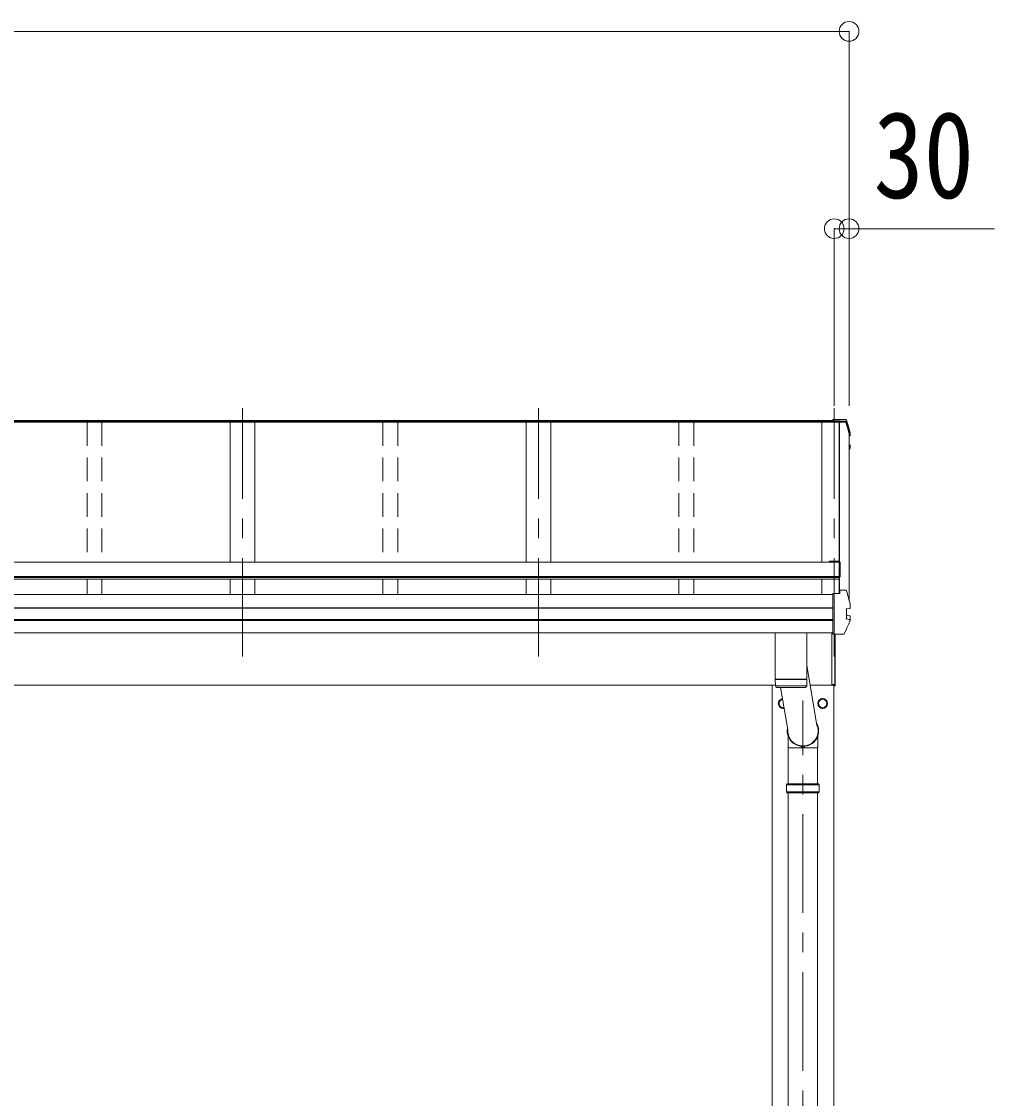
# Model space of a CAD drawing. Units: millimetres at full size, sheet at 1:40; details may follow other scales. Extents: x -11243 to 11243, y -7760 to 7760.
# Drawn here: x -3667 to -1694, y -3106 to -922 of the extents above; entities that cross this region are included whole.
import ezdxf
from ezdxf.enums import TextEntityAlignment as Align

# ---------------------------------------------------------------- set-up
doc = ezdxf.new("R2010")
doc.units = ezdxf.units.MM
doc.header["$LTSCALE"] = 40
doc.header["$PDMODE"] = 32
doc.header["$PDSIZE"] = 40
doc.linetypes.add('CHAIN1', pattern=[8, 5, -1, 1, -1])
doc.linetypes.add('DASHED1', pattern=[1.8, 1.2, -0.6])
doc.layers.add('0-3_ELV2', color=7, linetype='Continuous', lineweight=9)
doc.layers.add('0-6_OTH_LINE', color=6, linetype='Continuous', lineweight=9)
doc.styles.add('ＭＳ ゴシック', font='')
doc.styles.get('ＭＳ ゴシック').set_extended_font_data('MS Gothic')

msp = doc.modelspace()

# ---------------------------------------------------------------- linework, layer by layer
at = {"layer": '0-3_ELV2', "color": 6}
for p, q in [((-1989.18, -942.29), (-1989.18, -1701.29)), ((-2019.18, -1342.29), (-2019.18, -1701.29)), ((-1989.18, -1342.29), (-1989.18, -1701.29)), ((-1694.3, -1342.29), (-1989.18, -1342.29))]:
    msp.add_line(p, q, dxfattribs=at)
at = {"layer": '0-3_ELV2', "color": 5, "linetype": 'CHAIN1'}
for p, q in [((-3219.18, -2210.12), (-3219.18, -1705.94)), ((-2619.18, -2210.12), (-2619.18, -1705.94)), ((-2019.18, -2210.12), (-2019.18, -1705.94)), ((-2082.68, -5289.64), (-2082.68, -2299.08))]:
    msp.add_line(p, q, dxfattribs=at)
at = {"layer": '0-3_ELV2', "color": 4}
for p, q in [((-2019.18, -1733.56), (-7419.18, -1733.56)), ((-2019.18, -1734.46), (-7419.18, -1734.46)), ((-2022.18, -1731.29), (-7416.18, -1731.29)), ((-3244.18, -1734.38), (-3244.18, -2018.64)), ((-3194.18, -1734.38), (-3194.18, -2018.64)), ((-2644.18, -1734.38), (-2644.18, -2018.64)), ((-2594.18, -1734.38), (-2594.18, -2018.64)), ((-2044.18, -1734.38), (-2044.18, -2018.64)), ((-2044.18, -1734.47), (-1995.74, -1734.47)), ((-1997.17, -1729.21), (-2022.18, -1729.21)), ((-2022.18, -1733.56), (-2022.18, -1729.21)), ((-2022.18, -1731.73), (-2007.98, -1731.73)), ((-2019.18, -1734.23), (-2008.36, -1734.23)), ((-2008.88, -1734.47), (-2008.88, -2081.76)), ((-2007.98, -1731.73), (-2008.36, -1734.23)), ((-2008.28, -1734.47), (-2008.28, -2077.81)), ((-2007.98, -1732.82), (-2008.2, -1734.32)), ((-2008.2, -1734.32), (-2008.2, -1733.97)), ((-2008.2, -1734.32), (-1995.79, -1734.32)), ((-2007.98, -1732.82), (-2007.98, -1731.73)), ((-1995.93, -1732.82), (-2007.98, -1732.82)), ((-1997.17, -1729.21), (-1997.17, -1729.2)), ((-1997.17, -1729.21), (-1997.17, -1729.21)), ((-1989.18, -1757.83), (-1989.18, -2094.61)), ((-1989.18, -1760.78), (-1988.49, -1760.65)), ((-1989.18, -1761.13), (-1988.41, -1760.98)), ((-1987.92, -1762.41), (-1989.18, -1762.66)), ((-1986.86, -1761.14), (-1986.86, -1757.09)), ((-1989.18, -1780.54), (-1988.35, -1780.64)), ((-1989.18, -1784.63), (-1987.81, -1784.9)), ((-1989.18, -1786.16), (-1988.34, -1786.32)), ((-1988.34, -1780.64), (-1988.35, -1780.64)), ((-1986.76, -1786.17), (-1986.76, -1782.11)), ((-2009.08, -2018.77), (-7429.28, -2018.77)), ((-2029.08, -2016.62), (-2009.08, -2016.62)), ((-2029.08, -2016.62), (-2029.08, -2018.78)), ((-2029.08, -2018.15), (-2009.08, -2018.15)), ((-2009.08, -2052.66), (-2009.08, -2018.15)), ((-2007.08, -2018.62), (-2007.08, -2048.08)), ((-2009.08, -2047.81), (-7429.28, -2047.81)), ((-2009.08, -2049.55), (-7429.28, -2049.55)), ((-2009.08, -2048.08), (-2007.08, -2048.08)), ((-2009.08, -2052.66), (-7429.28, -2052.66)), ((-3244.18, -2052.66), (-3244.18, -2084.29)), ((-3194.18, -2052.66), (-3194.18, -2084.29)), ((-2644.18, -2052.66), (-2644.18, -2084.29)), ((-2594.18, -2052.66), (-2594.18, -2084.29)), ((-2044.18, -2052.66), (-2044.18, -2084.14)), ((-2022.18, -2084.29), (-7416.18, -2084.29)), ((-2022.18, -2082.43), (-2022.18, -2082.11)), ((-2022.18, -2083.73), (-2022.18, -2082.43)), ((-2022.18, -2163.66), (-2022.18, -2083.73)), ((-2008.93, -2082.11), (-2008.2, -2077.33)), ((-2008.91, -2082.11), (-2008.36, -2078.43)), ((-2008.36, -2082.11), (-2008.36, -2078.43)), ((-2008.2, -2076.98), (-2007.98, -2075.48)), ((-2008.2, -2076.98), (-2008.2, -2077.33)), ((-1995.93, -2075.48), (-2007.98, -2075.48)), ((-2022.18, -2110.81), (-7416.18, -2110.81)), ((-2022.18, -2111.7), (-7416.18, -2111.7)), ((-1994.75, -2113.43), (-1988.49, -2112.66)), ((-1994.75, -2113.43), (-1994.75, -2113.43)), ((-1994.18, -2113.56), (-1994.18, -2132.78)), ((-1988.49, -2112.66), (-1988.49, -2112.66)), ((-1986.86, -2111.18), (-1986.86, -2103.8)), ((-2022.18, -2134.92), (-7416.18, -2134.92)), ((-2022.18, -2136.85), (-7416.18, -2136.85)), ((-1988.35, -2134.94), (-1994.75, -2133.25)), ((-1994.75, -2133.25), (-1994.75, -2133.25)), ((-1987.81, -2127.56), (-1993.77, -2126.4)), ((-1988.35, -2134.94), (-1988.34, -2134.94)), ((-1986.76, -2136.23), (-1986.76, -2128.83)), ((-2022.18, -2161.89), (-7416.18, -2161.89)), ((-2024.18, -2161.89), (-2024.18, -2266.72)), ((-2022.18, -2164.53), (-2022.18, -2163.66)), ((-2022.18, -2164.53), (-2001.53, -2164.53)), ((-2017.68, -2269.12), (-2017.68, -2164.53)), ((-2017.18, -2268.72), (-2017.18, -2164.53)), ((-2138.47, -2268.12), (-7419.18, -2268.12)), ((-2145.18, -5123.12), (-2145.18, -2268.12)), ((-2019.18, -2268.12), (-2067.95, -2268.12)), ((-2019.18, -2266.72), (-2024.18, -2266.72)), ((-2020.18, -2268.12), (-2020.18, -5123.12)), ((-2019.18, -2269.22), (-2019.18, -2266.72)), ((-2017.68, -2269.12), (-2017.68, -2269.12)), ((-2017.68, -2269.12), (-2017.67, -2269.18)), ((-2131.27, -2304.87), (-2131.17, -2304.87)), ((-2131.27, -2305.37), (-2131.17, -2305.37)), ((-2051.27, -2304.87), (-2051.17, -2304.87)), ((-2051.27, -2305.37), (-2051.17, -2305.37))]:
    msp.add_line(p, q, dxfattribs=at)
at = {"layer": '0-3_ELV2', "color": 4, "linetype": 'DASHED1'}
for p, q in [((-3534.18, -1734.38), (-3534.18, -2018.77)), ((-3504.18, -1734.38), (-3504.18, -2018.77)), ((-2934.18, -1734.38), (-2934.18, -2018.77)), ((-2904.18, -1734.38), (-2904.18, -2018.77)), ((-2334.18, -1734.38), (-2334.18, -2018.77)), ((-2304.18, -1734.38), (-2304.18, -2018.77)), ((-3534.18, -2052.66), (-3534.18, -2084.29)), ((-3504.18, -2052.66), (-3504.18, -2084.29)), ((-2934.18, -2052.66), (-2934.18, -2084.29)), ((-2904.18, -2052.66), (-2904.18, -2084.29)), ((-2334.18, -2052.66), (-2334.18, -2084.29)), ((-2304.18, -2052.66), (-2304.18, -2084.29))]:
    msp.add_line(p, q, dxfattribs=at)
at = {"layer": '0-3_ELV2'}
for p, q in [((-2138.68, -2255.43), (-2138.68, -2161.89)), ((-2074.68, -2161.89), (-2074.68, -2255.43)), ((-2074.68, -2228.24), (-2054.24, -2349.29)), ((-2138.68, -2255.43), (-2074.68, -2255.43)), ((-2138.68, -2256.43), (-2074.68, -2256.43)), ((-2138.45, -2269.48), (-2138.68, -2256.43)), ((-2074.9, -2269.43), (-2138.45, -2269.43)), ((-2134.18, -2255.43), (-2134.16, -2256.43)), ((-2079.18, -2255.43), (-2079.19, -2256.43)), ((-2074.68, -2256.43), (-2074.9, -2269.48)), ((-2135.45, -2272.43), (-2077.91, -2272.43)), ((-2113.32, -2357.89), (-2128.39, -2272.43)), ((-2052.53, -2394.84), (-2052.53, -2371.04)), ((-2112.53, -2468.12), (-2112.53, -2394.84)), ((-2085.36, -2395.18), (-2086.49, -2392.06)), ((-2079.76, -2394.55), (-2085.59, -2394.55)), ((-2079.99, -2395.18), (-2085.36, -2395.18)), ((-2079.99, -2395.18), (-2078.86, -2392.06)), ((-2052.53, -2394.84), (-2079.87, -2394.84)), ((-2052.83, -2468.12), (-2052.83, -2394.84)), ((-2115.68, -2470.12), (-2114.68, -2468.12)), ((-2115.68, -2470.12), (-2049.68, -2470.12)), ((-2115.68, -2484.12), (-2115.68, -2470.12)), ((-2115.68, -2484.12), (-2049.68, -2484.12)), ((-2115.68, -2484.12), (-2114.68, -2486.12)), ((-2114.68, -2468.12), (-2050.68, -2468.12)), ((-2050.68, -2486.12), (-2114.68, -2486.12)), ((-2112.53, -3375.62), (-2112.53, -2486.12)), ((-2052.83, -3375.62), (-2052.83, -2486.12)), ((-2049.68, -2470.12), (-2050.68, -2468.12)), ((-2049.68, -2484.12), (-2050.68, -2486.12)), ((-2049.68, -2484.12), (-2049.68, -2470.12))]:
    msp.add_line(p, q, dxfattribs=at)
at = {"layer": '0-3_ELV2', "color": 4}
for points in [[(-2022.18, -1733.24), (-2019.18, -1733.24), (-2019.18, -1734.23)], [(-1994.31, -1730.48), (-1994.44, -1730.19), (-1994.61, -1729.92), (-1994.83, -1729.7), (-1995.08, -1729.51), (-1995.36, -1729.38), (-1995.62, -1729.3), (-1995.86, -1729.26), (-1996.09, -1729.24), (-1996.35, -1729.22), (-1996.63, -1729.21), (-1996.94, -1729.21), (-1997.25, -1729.21)], [(-1986.9, -1756.77), (-1989.22, -1747.92), (-1991.68, -1739.16), (-1994.31, -1730.5)], [(-1986.9, -1756.78), (-1986.86, -1757.04), (-1986.86, -1757.09)], [(-1989.18, -1792.37), (-1988.26, -1790.14), (-1986.85, -1786.65)], [(-2022.18, -2082.11), (-2007.98, -2082.11), (-2007.98, -2075.48)], [(-1994.75, -2113.43), (-1994.83, -2113.45), (-1994.9, -2113.5), (-1994.97, -2113.58), (-1995.01, -2113.68), (-1995.04, -2113.79), (-1995.05, -2113.91)], [(-1994.18, -2113.56), (-1994.16, -2113.44), (-1994.13, -2113.35)], [(-1988.49, -2112.66), (-1988.26, -2112.58), (-1988.06, -2112.44), (-1987.89, -2112.22), (-1987.77, -2111.95), (-1987.7, -2111.63), (-1987.69, -2111.31), (-1987.74, -2110.98)], [(-1988.41, -2112.64), (-1988.13, -2112.56), (-1987.89, -2112.49), (-1987.65, -2112.39), (-1987.37, -2112.22), (-1987.11, -2111.95), (-1986.93, -2111.61), (-1986.88, -2111.22)], [(-1986.9, -2103.49), (-1986.86, -2103.75), (-1986.86, -2103.8)], [(-1986.86, -2111.22), (-1986.86, -2111.13), (-1986.9, -2110.87)], [(-1986.85, -2136.71), (-1989.71, -2143.52), (-1992.66, -2150.25), (-1995.69, -2156.9), (-1998.82, -2163.47)], [(-1994.75, -2133.25), (-1994.83, -2133.21), (-1994.9, -2133.15), (-1994.97, -2133.06), (-1995.01, -2132.96), (-1995.04, -2132.84), (-1995.05, -2132.73)], [(-1987.66, -2136.92), (-1987.57, -2136.59), (-1987.54, -2136.23), (-1987.59, -2135.87), (-1987.7, -2135.54), (-1987.87, -2135.26), (-1988.09, -2135.06), (-1988.34, -2134.94)], [(-1986.87, -2136.72), (-1986.79, -2136.56), (-1986.76, -2136.39), (-1986.76, -2136.21)], [(-2001.51, -2164.53), (-2001.13, -2164.52), (-2000.78, -2164.51), (-2000.47, -2164.49), (-2000.19, -2164.46), (-1999.88, -2164.39), (-1999.55, -2164.25), (-1999.24, -2164.03), (-1998.98, -2163.75), (-1998.8, -2163.42)], [(-2017.67, -2269.22), (-2017.68, -2269.22), (-2019.18, -2269.22)], [(-2017.67, -2269.18), (-2017.67, -2269.22), (-2017.67, -2269.22)], [(-2121.06, -2314), (-2122.68, -2314.93), (-2131.18, -2310.03), (-2131.18, -2300.21), (-2124.2, -2296.19)]]:
    msp.add_lwpolyline(points, dxfattribs=at)
msp.add_lwpolyline([(-2042.68, -2295.3), (-2034.18, -2300.21), (-2034.18, -2310.03), (-2042.68, -2314.93), (-2051.18, -2310.03), (-2051.18, -2300.21)], close=True, dxfattribs=at)
at = {"layer": '0-3_ELV2'}
msp.add_lwpolyline([(-2085.48, -2394.84), (-2112.83, -2394.84), (-2112.83, -2371.04)], dxfattribs=at)
at = {"layer": '0-3_ELV2', "color": 4}
for radius in [10, 8.5]:
    msp.add_circle((-2042.68, -2305.12), radius, dxfattribs=at)
for centre, radius, start, end in [((-1995.93, -1734.52), 1.7, 17.09071, 90.04324), ((-2472.19, -1880.48), 498.32, 13.87531, 17.05651), ((-2472.18, -1880.48), 499.82, 13.85121, 17.03953), ((-1988.16, -1761.14), 1.3, 280.89642, 13.7954), ((-2451.5, -1601.26), 498.64, 337.99835, 338.21754), ((-2451.5, -1601.61), 498.64, 337.99835, 338.25759), ((-1988.06, -1786.17), 1.3, 338.33785, 79.1132), ((-1988.06, -1782.11), 1.3, 0.0377, 79.0995), ((-2009.08, -2018.62), 2, 0, 90), ((-1995.93, -2077.18), 1.7, 17.09071, 90.04324), ((-2472.18, -2223.14), 499.82, 13.85121, 17.03953), ((-1993.68, -2125.91), 0.499, 180.05239, 259.08482), ((-1988.06, -2128.83), 1.3, 0.0377, 79.0995), ((-2017.68, -2268.72), 0.5, 270.5, 0), ((-2029.82, -2254.05), 12.15, 359.0404, 0.9596), ((-2122.68, -2305.12), 10, 99.72185, 280.27854), ((-2122.68, -2305.12), 8.6, 171.25399, 178.33419), ((-2122.68, -2305.12), 8.6, 181.66581, 188.74601), ((-2122.68, -2305.12), 8.5, 99.67273, 280.32766), ((-2122.68, -2305.12), 8.6, 111.25399, 128.74601), ((-2122.68, -2305.12), 8.6, 231.25399, 248.74601), ((-2042.68, -2305.12), 8.6, 171.25399, 178.33419), ((-2042.68, -2305.12), 8.6, 181.66581, 188.74601), ((-2042.68, -2305.12), 8.6, 111.25399, 128.74601), ((-2042.68, -2305.12), 8.6, 231.25399, 248.74601), ((-2042.68, -2305.12), 8.6, 51.25399, 68.74601), ((-2042.68, -2305.12), 8.6, 291.25399, 308.74601), ((-2042.68, -2305.12), 8.6, 351.25399, 8.74601)]:
    msp.add_arc(centre, radius, start, end, dxfattribs=at)
at = {"layer": '0-3_ELV2'}
for centre, start, end in [((-2135.45, -2269.43), 181, 270), ((-2077.9, -2269.43), 269.95168, 359)]:
    msp.add_arc(centre, 3, start, end, dxfattribs=at)
for major_axis, ratio, start_param, end_param in [((31.85, 0), 0.984694, 2.9335503, 6.7858594), ((30.8, 0), 0.983336, 3.0411421, 6.6778673)]:
    msp.add_ellipse((-2082.68, -2360.93), major_axis=major_axis, ratio=ratio, start_param=start_param, end_param=end_param, dxfattribs=at)
at = {"layer": '0-3_ELV2', "color": 6}
for p in [(-1989.18, -942.29), (-2019.18, -1342.29), (-1989.18, -1342.29)]:
    msp.add_point(p, dxfattribs=at)
at = {"layer": '0-6_OTH_LINE'}
for p, q in [((-7449.18, -942.29), (-1989.18, -942.29)), ((-1989.18, -1342.29), (-2019.18, -1342.29))]:
    msp.add_line(p, q, dxfattribs=at)

# ---------------------------------------------------------------- texts
at = {"layer": '0-3_ELV2', "style": 'ＭＳ ゴシック', "width": 0.85}
msp.add_text('30', height=176, dxfattribs=at).set_placement((-1939.48, -1333.07), align=Align.BOTTOM_LEFT)

doc.saveas('drawing.dxf')
